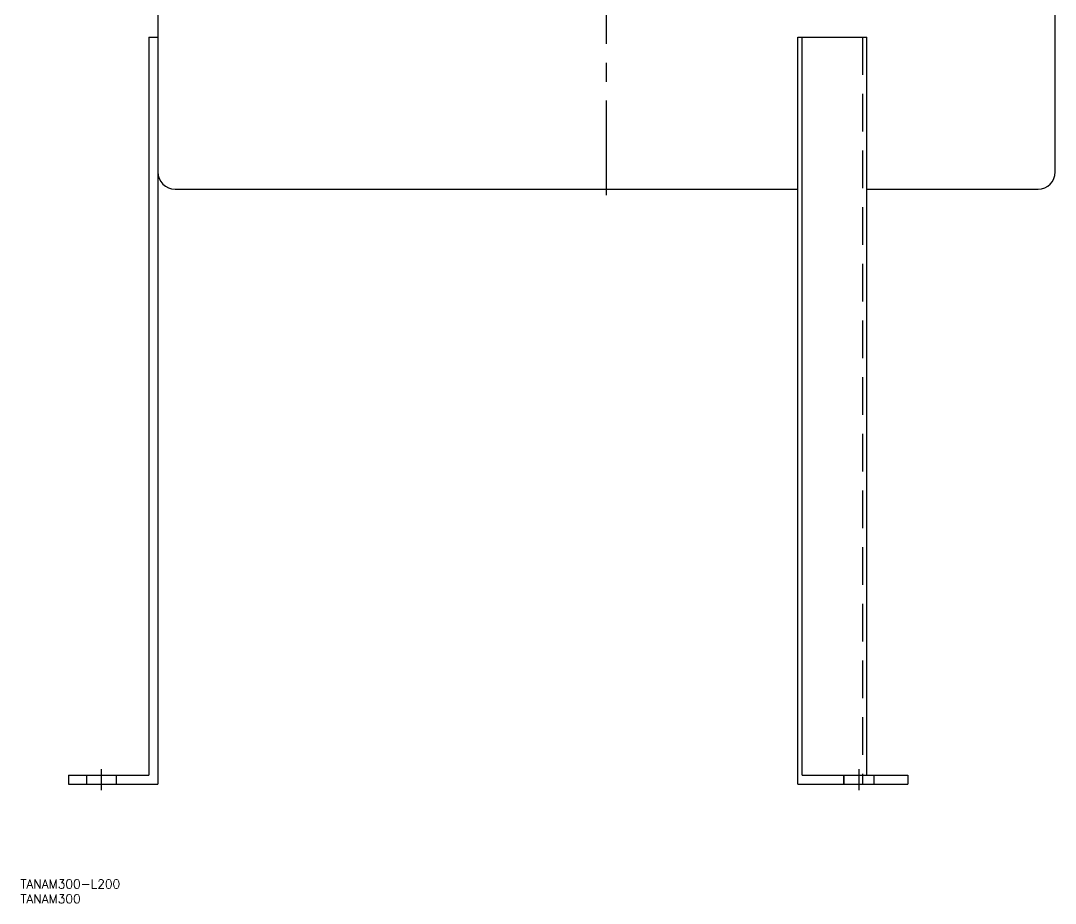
# Model space of a CAD drawing. Extents: x -197 to 717, y -800 to 189.
# Drawn here: x -196.9 to 150.8, y -800.2 to -503.6 of the extents above; entities that cross this region are included whole.
import ezdxf

# ---------------------------------------------------------------- set-up
doc = ezdxf.new("R2010")
doc.units = 0
doc.linetypes.add('CENTER', pattern=[50.8, 31.75, -6.35, 6.35, -6.35])
doc.linetypes.add('DASHED', pattern=[19.05, 12.7, -6.35])
doc.layers.get('0').update_dxf_attribs({"linetype": 'CONTINUOUS'})
doc.layers.add('CENTER', color=1, linetype='CONTINUOUS')
doc.styles.get("Standard").update_dxf_attribs({"font": 'txt.shx', "height": 3, "bigfont": 'bigfont.shx'})

msp = doc.modelspace()

# ---------------------------------------------------------------- linework, layer by layer
at = {"color": 7, "linetype": 'CONTINUOUS'}
for p, q in [((-150.8, -342.32), (-150.8, -760.19)), ((150.8, -554.39), (150.8, -342.32)), ((-153.8, -509.08), (-153.8, -757.19)), ((-153.8, -509.08), (-150.8, -509.08)), ((64.32, -760.19), (64.32, -509.08)), ((64.32, -509.08), (87.44, -509.08)), ((65.79, -757.19), (65.79, -509.08)), ((87.44, -757.19), (87.44, -509.08)), ((-145, -560.19), (64.32, -560.19)), ((87.44, -560.19), (145, -560.19)), ((-180.8, -757.19), (-153.8, -757.19)), ((-180.8, -757.19), (-180.8, -760.19)), ((65.79, -757.19), (101.23, -757.19)), ((79.57, -757.19), (79.57, -760.19)), ((101.23, -757.19), (101.23, -760.19)), ((-180.8, -760.19), (-150.8, -760.19)), ((64.32, -760.19), (101.23, -760.19))]:
    msp.add_line(p, q, dxfattribs=at)
at = {"color": 3, "linetype": 'DASHED'}
for p, q in [((85.97, -509.08), (85.97, -760.19)), ((-174.8, -757.19), (-174.8, -760.19)), ((-164.8, -757.19), (-164.8, -760.19)), ((79.9, -760.19), (79.9, -757.19)), ((89.9, -760.19), (89.9, -757.19))]:
    msp.add_line(p, q, dxfattribs=at)
at = {"color": 7, "linetype": 'CONTINUOUS'}
for centre, start, end in [((-145, -554.39), 180, 270), ((145, -554.39), 270, 0)]:
    msp.add_arc(centre, 5.8, start, end, dxfattribs=at)
at = {"layer": 'CENTER', "color": 1, "linetype": 'CENTER'}
for p, q in [((0, -562.19), (0, -251.08)), ((-169.8, -755.19), (-169.8, -762.19)), ((84.9, -762.19), (84.9, -755.19))]:
    msp.add_line(p, q, dxfattribs=at)

# ---------------------------------------------------------------- texts
at = {"color": 7, "linetype": 'CONTINUOUS'}
for s, p in [('TANAM300-L200', (-197, -795.24)), ('TANAM300', (-197, -800.24))]:
    msp.add_text(s, height=3, dxfattribs=at).set_placement(p)

doc.saveas('drawing.dxf')
